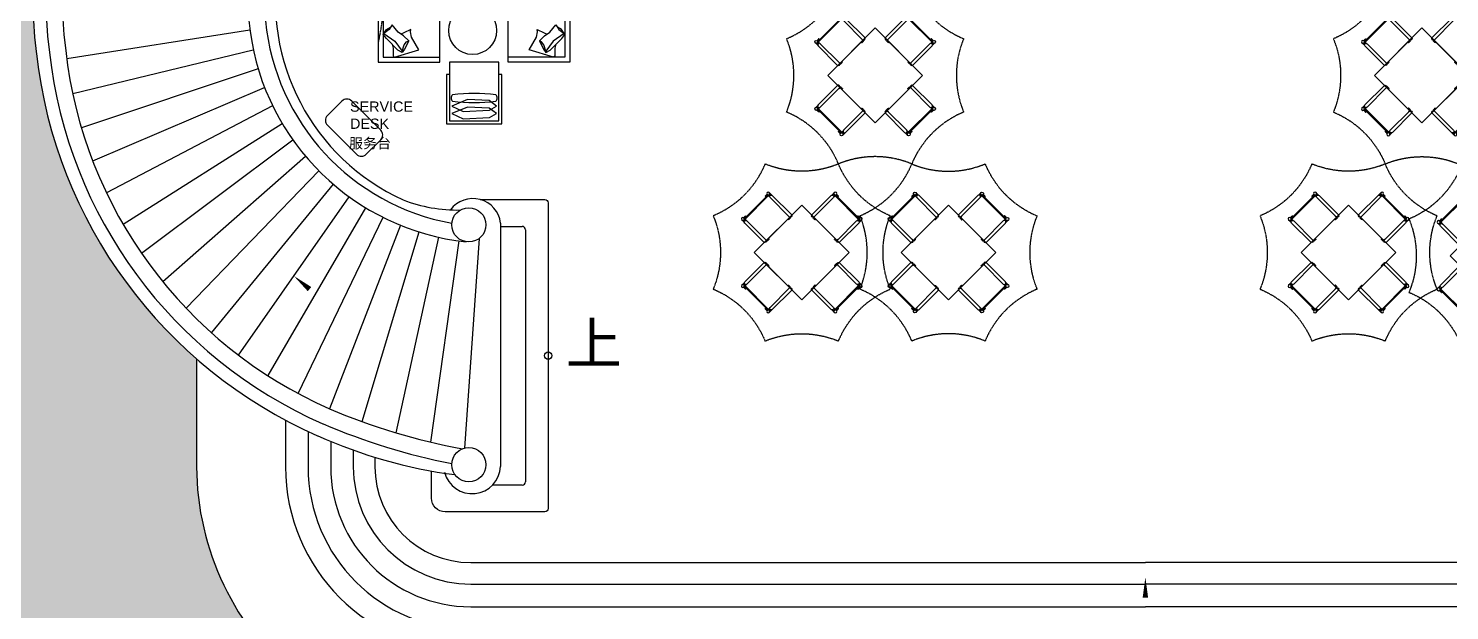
# Model space of a CAD drawing. Header units: millimetres. Extents: x -6033 to 120673, y -4970 to 90533.
# Drawn here: x 41054 to 61813, y 49717 to 58221 of the extents above; entities that cross this region are included whole.
import ezdxf

# ---------------------------------------------------------------- set-up
doc = ezdxf.new("R2010")
doc.units = ezdxf.units.MM
doc.linetypes.add('I-AR$0$ACAD_ISO02W100', pattern=[15, 12, -3])
for name, color, linetype in [('I-AR$0$3-地面', 8, 'Continuous'), ('I-AR$0$9-填充', 8, 'Continuous'), ('I-AR$0$A-stairs', 2, 'Continuous'), ('I-AR$0$D-FURN', 1, 'Continuous'), ('I-AR$0$FF-活动家具', 1, 'Continuous'), ('I-AR$0$ID-TEXT-HEADING-3', 3, 'Continuous'), ('I-AR$0$L-ELEV-MARK', 253, 'Continuous'), ('I-AR$0$P-平面活动家具', 1, 'Continuous')]:
    doc.layers.add(name, color=color, linetype=linetype)
doc.layers.add('I-AR$0$I-SCOPE', color=252, linetype='Continuous', lineweight=35)
doc.styles.add('I-AR$0$Arial', font='ARIALUNI.ttf')
doc.styles.add('I-AR$0$MtXpl_', font='SimSun.ttf')
pattern_1 = [(90, (-273251.6522538068, 190733.4542391462), (-359.2102448, 359.2102448), [95.25, -623.1704896]), (45, (-273251.6522538068, 190733.4542391462), (-359.2102448427661, 359.2102448427661), [95.25, -412.75]), (135, (-273251.6522538068, 190733.4542391462), (-359.2102448427661, -359.2102448427661), [95.25, -412.75])]

# ---------------------------------------------------------------- blocks, each defined once
blk = doc.blocks.new('I-AR$0$pool-sofa')
at = {"layer": 'I-AR$0$P-平面活动家具'}
for points in [[(7569.645446275491, 29240.81226587633), (9569.645446275492, 29240.81226587633), (9569.645446275492, 30140.81226587633), (7569.645446275491, 30140.81226587633)], [(7644.645446275491, 29315.81226587633), (9494.645446275492, 29315.81226587633), (9494.645446275492, 30140.81226587633), (7644.645446275491, 30140.81226587633)]]:
    blk.add_lwpolyline(points, close=True, dxfattribs=at)
at = {"layer": 'I-AR$0$P-平面活动家具', "ltscale": 0.05}
for points in [[(7832.800743481449, 29443.53543106959), (7777.769579566418, 29458.84280850624), (7712.50853556313, 29458.14327797413), (7657.906206452403, 29461.9600401651), (7644.645446275491, 29479.58301202728), (7749.224546663593, 29833.74812315072), (7934.261296441588, 29726.56131630413), (8013.597204655495, 29713.76549831953), (8050.530895682182, 29716.36299936542), (8001.427003691336, 29614.14862435039), (7981.890629327142, 29570.84494636593)], [(7884.084236087975, 29686.25673113834), (7759.934822180657, 29625.10607598008), (7714.057348157351, 29592.1354078051), (7747.477051456633, 29526.75511458905), (7918.124435506251, 29360.31574755012), (7975.053166820783, 29315.81226587633), (8047.833063458223, 29360.54513162712), (8080.14926131544, 29421.92777728642)], [(9255.206656463008, 29686.25673113834), (9379.356070370326, 29625.10607598008), (9425.233544393632, 29592.1354078051), (9391.81384109435, 29526.75511458905), (9221.166457044732, 29360.31574755012), (9164.2377257302, 29315.81226587633), (9091.45782909276, 29360.54513162712), (9059.141631235543, 29421.92777728642)], [(9306.490149069534, 29443.53543106959), (9361.521312984565, 29458.84280850624), (9426.782356987853, 29458.14327797413), (9481.38468609858, 29461.9600401651), (9494.645446275492, 29479.58301202728), (9390.06634588739, 29833.74812315072), (9205.029596109394, 29726.56131630413), (9125.693687895488, 29713.76549831953), (9088.759996868801, 29716.36299936542), (9137.863888859647, 29614.14862435039), (9157.40026322384, 29570.84494636593)]]:
    blk.add_lwpolyline(points, dxfattribs=at)
for points in [[(8019.864115362971, 29363.31837857309), (7989.035032039682, 29324.4059700265), (7879.297535216071, 29483.26210530161), (7734.220356549208, 29592.1354078051), (7826.088429307579, 29619.6608544982), (7867.219264737038, 29653.29588639975), (7884.084236087975, 29686.25673113834), (7953.487036977486, 29609.46646813974), (8010.294221676812, 29532.22342459212), (8116.617022943682, 29443.74565028765), (8087.46006959681, 29426.54421303807), (8048.110757637259, 29401.69695080085)], [(9119.426777188011, 29363.31837857309), (9150.2558605113, 29324.4059700265), (9259.993357334912, 29483.26210530161), (9405.070536001775, 29592.1354078051), (9313.202463243404, 29619.6608544982), (9272.071627813944, 29653.29588639975), (9255.206656463008, 29686.25673113834), (9185.803855573497, 29609.46646813974), (9128.99667087417, 29532.22342459212), (9022.6738696073, 29443.74565028765), (9051.830822954173, 29426.54421303807), (9091.180134913724, 29401.69695080085)]]:
    blk.add_lwpolyline(points, close=True, dxfattribs=at)
blk = doc.blocks.new('I-AR$0$pool-chair')
at = {"layer": 'I-AR$0$P-平面活动家具'}
blk.add_lwpolyline([(7583.431403038206, 27375.4592798413), (8383.431403038148, 27375.45927984094), (8383.431403038156, 28325.45927984115), (7583.431403038211, 28325.45927984151)], close=True, dxfattribs=at)
for points in [[(7583.43140303821, 28125.45927984133), (7533.43140303821, 28125.45927984133), (7533.431403038183, 27325.45927984133), (8433.431403038183, 27325.45927984133), (8433.431403038188, 28125.45927984133), (8383.431403038154, 28125.45927984133)], [(7621.04293952445, 27611.40440998139), (7802.902928042509, 27527.29669840267), (8233.14011066156, 27546.28981285827), (8345.666630010122, 27611.25702909514), (8224.993877631896, 27702.29258525936), (7874.840591478445, 27718.57611960085), (7621.04293952445, 27611.40440998139)], [(7621.04293952445, 27492.02656301955), (7802.902928042509, 27407.91885144083), (8233.14011066156, 27426.91196589643), (8345.666630010122, 27491.8791821333), (8224.993877631896, 27582.91473829752), (7874.840591478445, 27599.19827263901), (7621.04293952445, 27492.02656301955)]]:
    blk.add_lwpolyline(points, dxfattribs=at)
for centre, radius, start, end in [((7670.931403038167, 27745.98108734847), 62.49999999998617, 126.8698976458505, 233.1301023541421), ((7983.431403038182, 25358.48108734848), 2462.500000000003, 81.82876644005023, 98.17123355994975), ((7983.431403038182, 30133.48108734849), 2462.500000000003, 261.828766440026, 278.1712335599741), ((8295.9314030382, 27745.98108734847), 62.49999999998617, 306.8698976458361, 53.13010235418405)]:
    blk.add_arc(centre, radius, start, end, dxfattribs=at)
blk = doc.blocks.new('I-AR$0$A$C5e96f56e')
at = {"layer": 'I-AR$0$L-ELEV-MARK', "color": 252, "linetype": 'I-AR$0$ACAD_ISO02W100'}
for centre, start, end in [((-989.9494936630363, 2389.94949366356), 270, 314.9999999976418), ((989.9494936595438, 2389.949493663502), 225, 270), ((-2389.949493663036, 989.9494936636183), 314.9999999976418, 0), ((2389.949493667344, 989.9494936636765), 180, 225), ((-2389.94949366292, -989.9494936589617), 0, 45), ((2389.949493667344, -989.9494936589035), 134.9999999976418, 180), ((-989.9494936630363, -2389.949493658787), 45, 90), ((989.9494936595438, -2389.949493658787), 90, 134.9999999976418)]:
    blk.add_arc(centre, 1400, start, end, dxfattribs=at)
blk = doc.blocks.new('I-AR$0$SGDFHGDH')
at = {"layer": 'I-AR$0$FF-活动家具', "lineweight": -3}
for p, q in [((270444.0835179845, 259794.8172836787), (270444.0835540656, 260190.8173004687)), ((270446.5836270346, 260242.3952539102), (270446.5834610866, 260201.1250618267)), ((270451.5835303146, 260207.5876207647), (270451.5835707715, 260234.849452412)), ((270481.583551167, 260230.1896313143), (270481.5835513453, 260236.0794924278)), ((270481.5835504825, 260207.5878104137), (270481.5835510769, 260227.2154158549)), ((270487.8760224691, 260246.6296053597), (270487.8760644505, 260241.8708815997)), ((270487.8760499675, 260218.8712093037), (270487.8760660226, 260198.0891870657)), ((270969.8382987556, 260241.8711527787), (270487.8760644856, 260241.8669009166)), ((270487.8760644856, 260241.8669009166), (270487.8766553396, 260230.1899497455)), ((270487.8768058511, 260227.2154158549), (270487.8782799727, 260198.0825856603)), ((270489.0835587296, 260190.8171050747), (270489.0835821026, 259794.8170925187)), ((270527.8760404155, 260241.8712901867), (270527.8760346785, 260256.8708883247)), ((270929.8383087736, 260256.8712978297), (270929.8382889236, 260241.8712198247)), ((270968.6305482686, 259794.8174852967), (270968.6305248966, 260190.8174978527)), ((270969.8382987556, 260241.8711527787), (270969.8383026505, 260246.8763201343)), ((270969.8382987556, 260241.8711527787), (270969.8388885906, 260230.2143370425)), ((270969.8383259146, 260198.0899381107), (270969.8383181386, 260218.8710048497)), ((270969.8390403361, 260227.2154158549), (270969.8405137643, 260198.0962912443)), ((270976.1305743554, 260230.2146554019), (270976.1305623507, 260236.1585990833)), ((270976.1306200536, 260207.5878266157), (270976.1305804127, 260227.2154158549)), ((270991.1587194655, 260230.2154158263), (270991.1587194655, 260230.2153880392)), ((271006.1305213126, 260207.5880077977), (271006.1306501306, 260234.849304868)), ((271011.1307134326, 260201.1247334657), (271011.1306732011, 260242.3951061026)), ((271013.6305295606, 260190.8173024597), (271013.6305529326, 259794.8172899027)), ((271218.8571748522, 259787.3232442735), (270238.8571748522, 259787.3232442735)), ((270238.8571748522, 259787.3232442735), (270238.8571748522, 258807.3232442735)), ((270487.8760370694, 259787.3232709016), (270487.8760428065, 259772.3232597567)), ((270487.8760370694, 259787.3232709016), (270969.838312635, 259787.3232176454)), ((270527.8760526385, 259772.3231927107), (270527.8760130345, 259787.3232664817)), ((270929.8383699018, 259787.3232220653), (270929.8383011465, 259772.3231223487)), ((270967.8383596451, 259787.3232178664), (270967.8383400096, 259810.6230682887)), ((270969.8383109776, 259772.3230553027), (270969.8383126595, 259787.5449446057)), ((271218.8571748522, 258807.3232442735), (271218.8571748522, 259787.3232442735)), ((269784.309128939, 259498.3043787102), (269769.309530801, 259498.3043844472)), ((269779.550813766, 259538.3043966566), (269784.309537526, 259538.3043546752)), ((269783.7851652156, 259579.5967920911), (269825.055357299, 259579.5969580392)), ((269784.309266347, 259056.3421203702), (269784.3135182091, 259538.3043546401)), ((269784.3135182091, 259538.3043546401), (269795.9904693802, 259538.3037637861)), ((269795.9907878114, 259544.5968679588), (269790.1009266979, 259544.5968677804)), ((269818.592798361, 259574.5968888112), (269791.3309667137, 259574.5968483542)), ((269818.592608712, 259544.5968686432), (269798.9650032708, 259544.5968680488)), ((269798.9650032708, 259538.3036132747), (269828.0978334654, 259538.302139153)), ((269807.309209822, 259538.3043691582), (269828.09123206, 259538.3043531032)), ((270231.363135447, 259582.0969011412), (269835.363118657, 259582.0968650602)), ((269835.363314051, 259537.0968603962), (270231.363326607, 259537.0968370232)), ((270238.8571482241, 259538.3043820564), (270238.8572014803, 259056.3421064907)), ((270238.8571482241, 259538.3043820564), (270253.857159369, 259538.3043763192)), ((270253.857226415, 259498.3043664872), (270238.857152644, 259498.3044060912)), ((271203.8571232893, 259498.3043664872), (271218.8571970603, 259498.3044060912)), ((271218.8572014802, 259538.3043820564), (271203.8571903353, 259538.3043763192)), ((271218.8572014802, 259538.3043820564), (271218.857148224, 259056.3421064907)), ((271622.3510356533, 259537.0968603962), (271226.3510230973, 259537.0968370232)), ((271226.3512142573, 259582.0969011412), (271622.3512310473, 259582.0968650602)), ((271658.7493464335, 259538.3036132747), (271629.616516239, 259538.302139153)), ((271650.4051398823, 259538.3043691582), (271629.6231176443, 259538.3043531032)), ((271673.9291844888, 259579.5967920911), (271632.6589924053, 259579.5969580392)), ((271639.1215513433, 259574.5968888112), (271666.3833829907, 259574.5968483542)), ((271639.1217409923, 259544.5968686432), (271658.7493464335, 259544.5968680488)), ((271661.7235618929, 259544.5968679588), (271667.6134230064, 259544.5968677804)), ((271673.4008314952, 259538.3043546401), (271661.7238803241, 259538.3037637861)), ((271673.4050833573, 259056.3421203702), (271673.4008314952, 259538.3043546401)), ((271678.1635359383, 259538.3043966566), (271673.4048121783, 259538.3043546752)), ((271673.4052207653, 259498.3043787102), (271688.4048189033, 259498.3043844472)), ((269769.309121296, 259096.3421103522), (269784.309199301, 259096.3421302022)), ((270238.8571970604, 259096.342049224), (270253.857296777, 259096.3421179792)), ((271218.857152644, 259096.342049224), (271203.8570529273, 259096.3421179792)), ((271688.4052284083, 259096.3421103522), (271673.4051504033, 259096.3421302022)), ((269784.309266347, 259056.3421203702), (269779.3040989914, 259056.3421164752)), ((269825.05568566, 259015.0497056932), (269783.7853130231, 259015.0497459247)), ((269784.309266347, 259056.3421203702), (269795.9660820832, 259056.3415305351)), ((269795.9657637238, 259050.0498447704), (269790.0218200425, 259050.0498567751)), ((269818.592411328, 259020.0498978132), (269791.3311142577, 259020.0497689952)), ((269795.9650032994, 259035.0216996602), (269795.9650310865, 259035.0216996602)), ((269798.9650032708, 259056.3413787897), (269828.0841278814, 259056.3399053614)), ((269818.59259251, 259050.0497990722), (269798.9650032708, 259050.049838713)), ((269828.090481015, 259056.3420932112), (269807.309414276, 259056.3421009872)), ((270231.362933829, 259057.5498708572), (269835.362921273, 259057.5498942292)), ((269835.363116666, 259012.5498895652), (270231.363129223, 259012.5498661932)), ((270238.8572012593, 259058.3420594806), (270215.557350837, 259058.3420791162)), ((270253.857363823, 259056.3421081482), (270238.63547452, 259056.3421064662)), ((271203.8569858813, 259056.3421081482), (271219.0788751843, 259056.3421064662)), ((271218.857148445, 259058.3420594806), (271242.1569988673, 259058.3420791162)), ((271622.3512330383, 259012.5498895652), (271226.3512204813, 259012.5498661932)), ((271226.3514158753, 259057.5498708572), (271622.3514284313, 259057.5498942292)), ((271629.6238686893, 259056.3420932112), (271650.4049354283, 259056.3421009872)), ((271658.7493464335, 259056.3413787897), (271629.6302218229, 259056.3399053614)), ((271632.6586640443, 259015.0497056932), (271673.9290366812, 259015.0497459247)), ((271639.1217571943, 259050.0497990722), (271658.7493464335, 259050.049838713)), ((271639.1219383763, 259020.0498978132), (271666.3832354466, 259020.0497689952)), ((271673.4050833573, 259056.3421203702), (271661.7482676211, 259056.3415305351)), ((271661.7485859805, 259050.0498447704), (271667.6925296619, 259050.0498567751)), ((271661.7493464049, 259035.0216996602), (271661.7493186179, 259035.0216996602)), ((271673.4050833573, 259056.3421203702), (271678.4102507129, 259056.3421164752)), ((270238.8571748522, 258807.3232442735), (271218.8571748522, 258807.3232442735)), ((270444.0835179845, 258799.8292048684), (270444.0835540656, 258403.8291880784)), ((270487.8760370694, 258807.3232176455), (270487.8760428065, 258822.3232287904)), ((270487.8760370694, 258807.3232176455), (270969.838312635, 258807.3232709017)), ((270489.0835587296, 258403.8293834724), (270489.0835821026, 258799.8293960284)), ((270527.8760526385, 258822.3232958364), (270527.8760130345, 258807.3232220654)), ((270929.8383699018, 258807.3232664817), (270929.8383011465, 258822.3233661984)), ((270967.8383596451, 258807.3232706807), (270967.8383400096, 258784.0234202584)), ((270968.6305482686, 258799.8290032504), (270968.6305248966, 258403.8289906944)), ((270969.8383109776, 258822.3234332444), (270969.8383126595, 258807.1015439414)), ((271013.6305295606, 258403.8291860874), (271013.6305529326, 258799.8291986444)), ((270446.5836270346, 258352.2512346369), (270446.5834610866, 258393.5214267204)), ((270451.5835303146, 258387.0588677824), (270451.5835707715, 258359.797036135)), ((270481.5835504825, 258387.0586781334), (270481.5835510769, 258367.4310726922)), ((270481.583551167, 258364.4568572328), (270481.5835513453, 258358.5669961193)), ((270487.8760499675, 258375.7752792434), (270487.8760660226, 258396.5573014814)), ((270487.8760224691, 258348.0168831874), (270487.8760644505, 258352.7756069474)), ((270487.8760644856, 258352.7795876305), (270487.8766553396, 258364.4565388016)), ((270969.8382987556, 258352.7753357684), (270487.8760644856, 258352.7795876305)), ((270487.8768058511, 258367.4310726922), (270487.8782799727, 258396.5639028868)), ((270527.8760404155, 258352.7751983604), (270527.8760346785, 258337.7756002224)), ((270929.8383087736, 258337.7751907174), (270929.8382889236, 258352.7752687224)), ((270969.8383259146, 258396.5565504364), (270969.8383181386, 258375.7754836974)), ((270969.8382987556, 258352.7753357684), (270969.8388885906, 258364.4321515046)), ((270969.8382987556, 258352.7753357684), (270969.8383026505, 258347.7701684128)), ((270969.8390403361, 258367.4310726922), (270969.8405137643, 258396.5501973028)), ((270976.1306200536, 258387.0586619314), (270976.1305804127, 258367.4310726922)), ((270976.1305743554, 258364.4318331452), (270976.1305623507, 258358.4878894638)), ((270991.1587194655, 258364.4310727208), (270991.1587194655, 258364.4311005078)), ((271006.1305213126, 258387.0584807494), (271006.1306501306, 258359.7971836791)), ((271011.1307134326, 258393.5217550814), (271011.1306732011, 258352.2513824445))]:
    blk.add_line(p, q, dxfattribs=at)
at = {"layer": 'I-AR$0$FF-活动家具', "color": 8, "lineweight": -3}
for p, q in [((270466.6116489446, 260230.1888737358), (270991.1587194655, 260230.2154158263)), ((270469.5554919475, 260227.2154158549), (270988.1588712938, 260227.2154158549)), ((269795.9915453899, 259559.5687701812), (269795.9650032994, 259035.0216996602)), ((269798.9650032708, 259556.6249271783), (269798.9650032708, 259038.021547832)), ((271658.7493464335, 259556.6249271783), (271658.7493464335, 259038.021547832)), ((271661.7228043145, 259559.5687701812), (271661.7493464049, 259035.0216996602)), ((270466.6116489446, 258364.4576148113), (270991.1587194655, 258364.4310727208)), ((270469.5554919475, 258367.4310726922), (270988.1588712938, 258367.4310726922))]:
    blk.add_line(p, q, dxfattribs=at)
at = {"layer": 'I-AR$0$FF-活动家具', "lineweight": -3, "flags": 128}
for points in [[(270488.0707085085, 260256.8709541477), (270488.1044694206, 260256.8709678047), (270488.6826600336, 260256.8710249037), (270489.6033094176, 260256.8710858377), (270490.8500594095, 260256.8709419437), (270492.4005981545, 260256.8709167277), (270494.2273223836, 260256.8709569327), (270496.2976008116, 260256.8711293327), (270498.5745214586, 260256.8711959067), (270501.0174523215, 260256.8711317997), (270503.5826953725, 260256.8711718907), (270506.2246244595, 260256.8709357257), (270508.8959998966, 260256.8708840527), (270511.5491996806, 260256.8709723517), (270514.1367801715, 260256.8711688017), (270516.6126990436, 260256.8710633187), (270518.9327231785, 260256.8708526807), (270521.0553543505, 260256.8709283997), (270522.9429076755, 260256.8709974197), (270524.5615033326, 260256.8710376177), (270525.8824084215, 260256.8709153017), (270526.8819436466, 260256.8708566127), (270527.5423495306, 260256.8710311547), (270527.8518202925, 260256.8710763647), (270527.8760346785, 260256.8708883247)], [(270929.8383087736, 260256.8712978297), (270929.9728767895, 260256.8713185907), (270930.4589488806, 260256.8710311497), (270931.2907497186, 260256.8709803757), (270932.4535858575, 260256.8710761387), (270933.9266656615, 260256.8712721457), (270935.6836088095, 260256.8711241707), (270937.6931770495, 260256.8712762217), (270939.9195624435, 260256.8710908447), (270942.3229314786, 260256.8710780817), (270944.8602739866, 260256.8710437477), (270947.4865244955, 260256.8711253537), (270950.1547488635, 260256.8708493147), (270952.8173168105, 260256.8711266107), (270955.4268524316, 260256.8709741557), (270957.9364727616, 260256.8708780957), (270960.3017068666, 260256.8710182777), (270962.4801391215, 260256.8712428467), (270964.4329550136, 260256.8711783147), (270966.1254679515, 260256.8712231577), (270967.5272208676, 260256.8711209187), (270968.6133453805, 260256.8710130717), (270969.3644767556, 260256.8709549207), (270969.6376556655, 260256.8712843077)], [(270527.8760526385, 259772.3231927107), (270527.7414251695, 259772.3231677157), (270527.2554463985, 259772.3229837567), (270526.4235861065, 259772.3230302977), (270525.2608094215, 259772.3229387677), (270523.7876957515, 259772.3232183937), (270522.0307270155, 259772.3228865027), (270520.0211249085, 259772.3232100847), (270517.7948328356, 259772.3229240627), (270515.3915232545, 259772.3229410577), (270512.8541212925, 259772.3229711587), (270510.2278707835, 259772.3228895527), (270507.5595869615, 259772.3231613587), (270504.8970190145, 259772.3228840627), (270502.2876023015, 259772.3230449847), (270499.7779225176, 259772.3231368107), (270497.4127478665, 259772.3230008627), (270495.2342222916, 259772.3232476927), (270493.2813469456, 259772.3233079917), (270491.5889529145, 259772.3232716147), (270490.1871744115, 259772.3228939877), (270489.1010498985, 259772.3230018357), (270488.3499779775, 259772.3230642197), (270487.9472846526, 259772.3230739027), (270487.8760428065, 259772.3232597567)], [(270969.8383109776, 259772.3230553027), (270969.8351854975, 259772.3233108027), (270969.6099258586, 259772.3230471017), (270969.0317352455, 259772.3229900027), (270968.1111453155, 259772.3229333027), (270966.8643953245, 259772.3230771967), (270965.3137376705, 259772.3230939457), (270963.4870134415, 259772.3230537407), (270961.4167350135, 259772.3228813407), (270959.1397804996, 259772.3232903987), (270956.6970024115, 259772.3228873397), (270954.1316660405, 259772.3233186487), (270951.4897708186, 259772.3230791807), (270948.8183359285, 259772.3231266207), (270946.1651955986, 259772.3230425557), (270943.5776406945, 259772.3233259707), (270941.1017556895, 259772.3229558207), (270938.7816721005, 259772.3231622257), (270936.6590409285, 259772.3230865067), (270934.7714876035, 259772.3230174867), (270933.1528324925, 259772.3229730557), (270931.8319868575, 259772.3230996047), (270930.8323921785, 259772.3231540607), (270930.1719862946, 259772.3229795187), (270929.8625749865, 259772.3229385417), (270929.8383011465, 259772.3231223487)], [(271203.8571232893, 259498.3043664872), (271203.8570982943, 259498.4389939562), (271203.8569143353, 259498.9249727272), (271203.8569608763, 259499.7568330192), (271203.8568693463, 259500.9196097042), (271203.8571489723, 259502.3927233742), (271203.8568170813, 259504.1496921102), (271203.8571406633, 259506.1592942172), (271203.8568546413, 259508.3855862902), (271203.8568716363, 259510.7888958712), (271203.8569017373, 259513.3262978332), (271203.8568201313, 259515.9525483422), (271203.8570919373, 259518.6208321642), (271203.8568146413, 259521.2834001112), (271203.8569755633, 259523.8928168242), (271203.8570673893, 259526.4024966082), (271203.8569314413, 259528.7676712592), (271203.8571782713, 259530.9461968342), (271203.8572385703, 259532.8990721802), (271203.8572021933, 259534.5914662112), (271203.8568245663, 259535.9932447142), (271203.8569324143, 259537.0793692272), (271203.8569947983, 259537.8304411482), (271203.8570044813, 259538.2331344732), (271203.8571903353, 259538.3043763192)], [(271688.4048847263, 259538.1097106172), (271688.4048983833, 259538.0759497052), (271688.4049554823, 259537.4977590922), (271688.4050164163, 259536.5771097082), (271688.4048725223, 259535.3303597162), (271688.4048473063, 259533.7798209712), (271688.4048875113, 259531.9530967422), (271688.4050599113, 259529.8828183142), (271688.4051264853, 259527.6058976671), (271688.4050623783, 259525.1629668042), (271688.4051024693, 259522.5977237532), (271688.4048663043, 259519.9557946662), (271688.4048146313, 259517.2844192292), (271688.4049029303, 259514.6312194452), (271688.4050993803, 259512.0436389542), (271688.4049938973, 259509.5677200822), (271688.4047832593, 259507.2476959472), (271688.4048589783, 259505.1250647752), (271688.4049279983, 259503.2375114502), (271688.4049681963, 259501.6189157932), (271688.4048458803, 259500.2980107042), (271688.4047871913, 259499.2984754792), (271688.4049617333, 259498.6380695952), (271688.4050069433, 259498.3285988332), (271688.4048189033, 259498.3043844472)], [(271203.8569858813, 259056.3421081482), (271203.8572413813, 259056.3452336282), (271203.8569776803, 259056.5704932672), (271203.8569205813, 259057.1486838802), (271203.8568638813, 259058.0692738102), (271203.8570077753, 259059.3160238012), (271203.8570245243, 259060.8666814552), (271203.8569843193, 259062.6934056842), (271203.8568119193, 259064.7636841122), (271203.8572209773, 259067.0406386262), (271203.8568179183, 259069.4834167142), (271203.8572492273, 259072.0487530852), (271203.8570097593, 259074.6906483072), (271203.8570571993, 259077.3620831972), (271203.8569731343, 259080.0152235272), (271203.8572565493, 259082.6027784312), (271203.8568863993, 259085.0786634362), (271203.8570928043, 259087.3987470252), (271203.8570170853, 259089.5213781972), (271203.8569480653, 259091.4089315222), (271203.8569036343, 259093.0275866332), (271203.8570301833, 259094.3484322682), (271203.8570846393, 259095.3480269472), (271203.8569100973, 259096.0084328312), (271203.8568691203, 259096.3178441392), (271203.8570529273, 259096.3421179792)], [(271688.4052284083, 259096.3421103522), (271688.4052491693, 259096.2075423362), (271688.4049617283, 259095.7214702452), (271688.4049109543, 259094.8896694072), (271688.4050067173, 259093.7268332682), (271688.4052027243, 259092.2537534642), (271688.4050547493, 259090.4968103162), (271688.4052068003, 259088.4872420762), (271688.4050214233, 259086.2608566822), (271688.4050086603, 259083.8574876472), (271688.4049743263, 259081.3201451392), (271688.4050559323, 259078.6938946302), (271688.4047798933, 259076.0256702622), (271688.4050571893, 259073.3631023152), (271688.4049047343, 259070.7535666942), (271688.4048086743, 259068.2439463642), (271688.4049488563, 259065.8787122591), (271688.4051734253, 259063.7002800042), (271688.4051088933, 259061.7474641122), (271688.4051537363, 259060.0549511742), (271688.4050514973, 259058.6531982582), (271688.4049436503, 259057.5670737452), (271688.4048854993, 259056.8159423702), (271688.4052148863, 259056.5427634602)]]:
    blk.add_lwpolyline(points, dxfattribs=at)
at = {"layer": 'I-AR$0$FF-活动家具', "lineweight": -3}
for points in [[(269769.309464978, 259538.1097106172), (269769.309451321, 259538.0759497052), (269769.309394222, 259537.4977590922), (269769.309333288, 259536.5771097082), (269769.309477182, 259535.3303597162), (269769.309502398, 259533.7798209712), (269769.309462193, 259531.9530967422), (269769.309289793, 259529.8828183142), (269769.309223219, 259527.6058976671), (269769.309287326, 259525.1629668042), (269769.309247235, 259522.5977237532), (269769.3094834, 259519.9557946662), (269769.309535073, 259517.2844192292), (269769.309446774, 259514.6312194452), (269769.309250324, 259512.0436389542), (269769.309355807, 259509.5677200822), (269769.309566445, 259507.2476959472), (269769.309490726, 259505.1250647752), (269769.309421706, 259503.2375114502), (269769.309381508, 259501.6189157932), (269769.309503824, 259500.2980107042), (269769.309562513, 259499.2984754792), (269769.309387971, 259498.6380695952), (269769.309342761, 259498.3285988332), (269769.309530801, 259498.3043844472)], [(270253.857226415, 259498.3043664872), (270253.85725141, 259498.4389939562), (270253.857435369, 259498.9249727272), (270253.857388828, 259499.7568330192), (270253.857480358, 259500.9196097042), (270253.857200732, 259502.3927233742), (270253.857532623, 259504.1496921102), (270253.857209041, 259506.1592942172), (270253.857495063, 259508.3855862902), (270253.857478068, 259510.7888958712), (270253.857447967, 259513.3262978332), (270253.857529573, 259515.9525483422), (270253.857257767, 259518.6208321642), (270253.857535063, 259521.2834001112), (270253.857374141, 259523.8928168242), (270253.857282315, 259526.4024966082), (270253.857418263, 259528.7676712592), (270253.857171433, 259530.9461968342), (270253.857111134, 259532.8990721802), (270253.857147511, 259534.5914662112), (270253.857525138, 259535.9932447142), (270253.85741729, 259537.0793692272), (270253.857354906, 259537.8304411482), (270253.857345223, 259538.2331344732), (270253.857159369, 259538.3043763192)], [(269769.309121296, 259096.3421103522), (269769.309100535, 259096.2075423362), (269769.309387976, 259095.7214702452), (269769.30943875, 259094.8896694072), (269769.309342987, 259093.7268332682), (269769.30914698, 259092.2537534642), (269769.309294955, 259090.4968103162), (269769.309142904, 259088.4872420762), (269769.309328281, 259086.2608566822), (269769.309341044, 259083.8574876472), (269769.309375378, 259081.3201451392), (269769.309293772, 259078.6938946302), (269769.309569811, 259076.0256702622), (269769.309292515, 259073.3631023152), (269769.30944497, 259070.7535666942), (269769.30954103, 259068.2439463642), (269769.309400848, 259065.8787122591), (269769.309176279, 259063.7002800042), (269769.309240811, 259061.7474641122), (269769.309195968, 259060.0549511742), (269769.309298207, 259058.6531982582), (269769.309406054, 259057.5670737452), (269769.309464205, 259056.8159423702), (269769.309134818, 259056.5427634602)], [(270253.857363823, 259056.3421081482), (270253.857108323, 259056.3452336282), (270253.857372024, 259056.5704932672), (270253.857429123, 259057.1486838802), (270253.857485823, 259058.0692738102), (270253.857341929, 259059.3160238012), (270253.85732518, 259060.8666814552), (270253.857365385, 259062.6934056842), (270253.857537785, 259064.7636841122), (270253.857128727, 259067.0406386262), (270253.857531786, 259069.4834167142), (270253.857100477, 259072.0487530852), (270253.857339945, 259074.6906483072), (270253.857292505, 259077.3620831972), (270253.85737657, 259080.0152235272), (270253.857093155, 259082.6027784312), (270253.857463305, 259085.0786634362), (270253.8572569, 259087.3987470252), (270253.857332619, 259089.5213781972), (270253.857401639, 259091.4089315222), (270253.85744607, 259093.0275866332), (270253.857319521, 259094.3484322682), (270253.857265065, 259095.3480269472), (270253.857439607, 259096.0084328312), (270253.857480584, 259096.3178441392), (270253.857296777, 259096.3421179792)], [(270527.8760526385, 258822.3232958364), (270527.7414251695, 258822.3233208314), (270527.2554463985, 258822.3235047904), (270526.4235861065, 258822.3234582494), (270525.2608094215, 258822.3235497794), (270523.7876957515, 258822.3232701534), (270522.0307270155, 258822.3236020444), (270520.0211249085, 258822.3232784624), (270517.7948328356, 258822.3235644844), (270515.3915232545, 258822.3235474894), (270512.8541212925, 258822.3235173884), (270510.2278707835, 258822.3235989944), (270507.5595869615, 258822.3233271884), (270504.8970190145, 258822.3236044844), (270502.2876023015, 258822.3234435624), (270499.7779225176, 258822.3233517364), (270497.4127478665, 258822.3234876844), (270495.2342222916, 258822.3232408544), (270493.2813469456, 258822.3231805554), (270491.5889529145, 258822.3232169324), (270490.1871744115, 258822.3235945594), (270489.1010498985, 258822.3234867114), (270488.3499779775, 258822.3234243274), (270487.9472846526, 258822.3234146444), (270487.8760428065, 258822.3232287904)], [(270969.8383109776, 258822.3234332444), (270969.8351854975, 258822.3231777444), (270969.6099258586, 258822.3234414454), (270969.0317352455, 258822.3234985444), (270968.1111453155, 258822.3235552444), (270966.8643953245, 258822.3234113504), (270965.3137376705, 258822.3233946014), (270963.4870134415, 258822.3234348064), (270961.4167350135, 258822.3236072064), (270959.1397804996, 258822.3231981484), (270956.6970024115, 258822.3236012074), (270954.1316660405, 258822.3231698984), (270951.4897708186, 258822.3234093664), (270948.8183359285, 258822.3233619264), (270946.1651955986, 258822.3234459914), (270943.5776406945, 258822.3231625764), (270941.1017556895, 258822.3235327264), (270938.7816721005, 258822.3233263214), (270936.6590409285, 258822.3234020404), (270934.7714876035, 258822.3234710604), (270933.1528324925, 258822.3235154914), (270931.8319868575, 258822.3233889424), (270930.8323921785, 258822.3233344864), (270930.1719862946, 258822.3235090284), (270929.8625749865, 258822.3235500054), (270929.8383011465, 258822.3233661984)], [(270488.0707085085, 258337.7755343994), (270488.1044694206, 258337.7755207424), (270488.6826600336, 258337.7754636434), (270489.6033094176, 258337.7754027094), (270490.8500594095, 258337.7755466034), (270492.4005981545, 258337.7755718194), (270494.2273223836, 258337.7755316144), (270496.2976008116, 258337.7753592144), (270498.5745214586, 258337.7752926404), (270501.0174523215, 258337.7753567474), (270503.5826953725, 258337.7753166564), (270506.2246244595, 258337.7755528214), (270508.8959998966, 258337.7756044944), (270511.5491996806, 258337.7755161954), (270514.1367801715, 258337.7753197454), (270516.6126990436, 258337.7754252284), (270518.9327231785, 258337.7756358664), (270521.0553543505, 258337.7755601474), (270522.9429076755, 258337.7754911274), (270524.5615033326, 258337.7754509294), (270525.8824084215, 258337.7755732454), (270526.8819436466, 258337.7756319344), (270527.5423495306, 258337.7754573924), (270527.8518202925, 258337.7754121824), (270527.8760346785, 258337.7756002224)], [(270929.8383087736, 258337.7751907174), (270929.9728767895, 258337.7751699564), (270930.4589488806, 258337.7754573974), (270931.2907497186, 258337.7755081714), (270932.4535858575, 258337.7754124084), (270933.9266656615, 258337.7752164014), (270935.6836088095, 258337.7753643764), (270937.6931770495, 258337.7752123254), (270939.9195624435, 258337.7753977024), (270942.3229314786, 258337.7754104654), (270944.8602739866, 258337.7754447994), (270947.4865244955, 258337.7753631934), (270950.1547488635, 258337.7756392324), (270952.8173168105, 258337.7753619364), (270955.4268524316, 258337.7755143914), (270957.9364727616, 258337.7756104514), (270960.3017068666, 258337.7754702694), (270962.4801391215, 258337.7752457004), (270964.4329550136, 258337.7753102324), (270966.1254679515, 258337.7752653894), (270967.5272208676, 258337.7753676284), (270968.6133453805, 258337.7754754754), (270969.3644767556, 258337.7755336264), (270969.6376556655, 258337.7752042394)]]:
    blk.add_lwpolyline(points, dxfattribs=at)
for centre, radius in [((270466.6116489446, 260252.1608654407), 21.9719917048623), ((270991.1587194655, 260252.1873896157), 21.97197378941146), ((269774.019553685, 259559.5687701812), 21.9719917048623), ((271683.6947960193, 259559.5687701812), 21.9719917048623), ((269773.99302951, 259035.0216996602), 21.97197378941146), ((271683.7213201943, 259035.0216996602), 21.97197378941146), ((270466.6116489446, 258342.4856231064), 21.9719917048623), ((270991.1587194655, 258342.4590989314), 21.97197378941146)]:
    blk.add_circle(centre, radius, dxfattribs=at)
for centre, radius, start, end in [((270466.5835379965, 260190.8173283237), 22.50000000000043, 0, 180), ((270469.5556437476, 260252.1873896157), 24.97197376128328, 180, 269.9996517070431), ((270991.1305747975, 260190.8173283237), 22.50000000000057, 0, 180), ((270988.1587194937, 260252.1873896157), 24.97197376128328, 270.0003482896219, 0), ((270466.5835379965, 259794.8173283237), 22.50000000000043, 180, 0), ((270991.1305747975, 259794.8173283237), 22.50000000000043, 180, 0), ((269773.99302951, 259556.6247753782), 24.97197376128328, 0.0003482929569251492, 90), ((269835.363090802, 259559.5968811292), 22.50000000000043, 90, 270), ((270231.363090802, 259559.5968811292), 22.50000000000043, 270, 90), ((271226.3512589023, 259559.5968811292), 22.50000000000043, 90, 270), ((271622.3512589023, 259559.5968811292), 22.50000000000043, 270, 90), ((271683.7213201943, 259556.6247753782), 24.97197376128328, 90, 179.9996517070431), ((269773.99302951, 259038.0216996321), 24.97197376128328, 270, 359.9996517103781), ((269835.363090802, 259035.0498443282), 22.50000000000057, 90, 270), ((270231.363090802, 259035.0498443282), 22.50000000000043, 270, 90), ((271226.3512589023, 259035.0498443282), 22.50000000000043, 90, 270), ((271622.3512589023, 259035.0498443282), 22.50000000000057, 270, 90), ((271683.7213201943, 259038.0216996321), 24.97197376128328, 180.0003482896219, 270), ((270466.5835379965, 258799.8291602234), 22.50000000000043, 0, 180), ((270991.1305747975, 258799.8291602234), 22.50000000000043, 0, 180), ((270466.5835379965, 258403.8291602234), 22.50000000000043, 180, 0), ((270469.5556437476, 258342.4590989314), 24.97197376128328, 90.00034829295691, 180), ((270991.1305747975, 258403.8291602234), 22.50000000000057, 180, 0), ((270988.1587194937, 258342.4590989314), 24.97197376128328, 0, 89.99965171037813)]:
    blk.add_arc(centre, radius, start, end, dxfattribs=at)
blk = doc.blocks.new('I-AR')
at = {"layer": 'I-AR$0$9-填充'}
h = blk.add_hatch(dxfattribs=at)
h.set_pattern_fill('GRASS', color=256, scale=20)
h.set_pattern_definition(pattern_1)
edge = h.paths.add_edge_path()
edge.add_arc((48075.09980175877, 57885.86272021267), 7531.13782698584, 93.31201896010458, 119.5511255798346, ccw=False)
edge.add_line((47640.00000002049, 65404.42143392797), (47640, 65940.00000000224))
edge.add_line((47640, 65940.00000000224), (18790, 65940.00000000226))
edge.add_line((18790, 65940.00000000226), (18790, 24876.39849369839))
edge.add_line((18790, 24876.39849369839), (26544.29322616477, 24876.39849369839))
edge.add_arc((32983.89004870411, 26170.13277620514), 6568.268845791113, 129.3415702300816, 191.3596716620677, ccw=False)
edge.add_arc((31476.03155863704, 28326.8062859796), 3949.565505750753, 104.59304370652359, 132.2595503306912, ccw=False)
edge.add_arc((30055.31018395955, 34280.10520697586), 2173.233099425972, 281.2942015813497, 313.0472720493361)
edge.add_arc((30426.6854120018, 33687.43448024165), 1492.565372304255, 318.1657641846177, 361.2613393646765)
edge.add_arc((32239.8381275516, 38300.38710596826), 4591.3285963544, 217.9676909432882, 265.99156706073484, ccw=False)
edge.add_arc((31872.41921090567, 37779.21967953868), 3985.327974789199, 125.18359558450021, 215.3095817904113, ccw=False)
edge.add_arc((29025.52329528192, 42303.87885726741), 1381.826173200816, 293.4798665672245, 340.2300881751192)
edge.add_arc((26868.27960269107, 41845.80067141893), 3457.635540556193, 359.8456275124313, 389.7659058237879)
edge.add_arc((24754.87081508432, 40495.08083228706), 5964.052808016896, 30.9504152630125, 59.69113305852917)
edge.add_arc((32772.04415484378, 54545.90765867644), 10213.63518444022, 222.3578845069345, 240.6422616467577, ccw=False)
edge.add_arc((30296.39652642189, 51889.92360785799), 6601.338333766303, 133.757229973819, 219.7996382101145, ccw=False)
edge.add_arc((30090.66382907331, 52466.32591896318), 6047.901985583007, 83.98209590828901, 136.1267597694406, ccw=False)
edge.add_arc((30375.31522357883, 52142.85514023763), 6347.667668990776, 36.73167792727202, 86.84457130365149, ccw=False)
edge.add_arc((30068.09959344426, 51782.82073227296), 6810.015933267933, 6.557601087147987, 37.61354295952498, ccw=False)
edge.add_arc((41498.84925946081, 52752.03841550907), 4669.216621075783, 182.3505496015985, 202.5852956703295)
edge.add_arc((42128.71283438383, 53741.83595042868), 5670.87026365447, 209.3906972536992, 246.7482145344888)
edge.add_arc((42155.24974690983, 52652.27799340902), 4702.300663284869, 241.2015315274473, 275.2103590187771)
edge.add_arc((41515.36539457133, 55945.38266907222), 8047.017238033709, 277.6189871787022, 295.6926092267267)
edge.add_arc((47570.22558053257, 51841.11267866677), 4060.74771081201, 180.3254316103383, 230.8068843918955, ccw=False)
edge.add_line((43509.5433708895, 51818.04835224437), (43509.5433708895, 53394.33280677747))
edge.add_arc((48076.45331479656, 58632.79464086366), 6949.686958628743, 186.4907584204857, 228.9179643644189, ccw=False)
edge.add_arc((47832.07409407338, 58690.435928249), 6713.926906089835, 121.1335366071462, 187.2152790693291, ccw=False)
h = blk.add_hatch(dxfattribs=at)
h.set_pattern_fill('GRASS', color=256, scale=20)
h.set_pattern_definition(pattern_1)
h.paths.add_polyline_path([(42698.67779429955, 43323.37970135696), (48002.16136123566, 43323.37970135696), (48002.16136123566, 47540.84223780019), (47602.77396320039, 47540.84223780019, -0.05308976896595777), (46712.02299960563, 47627.04305255288, -0.04941643247635087), (45818.66504472913, 47023.18059761255, -0.08380965647664035), (42792.02811155794, 46110.89822130199, -0.1474850686662842), (39069.82737841504, 46849.23527285215, -0.1651522259988702), (35505.26257778378, 50137.02929380894, -0.08978096657328384), (34968.89822141966, 52404.05356219455, 0.1340931946128999), (33972.84974569175, 54808.82199953339, 0.2199925599541282), (30577.8240428837, 56638.10320494944, 0.2310382246045116), (27051.99673230294, 55333.67627093985, 0.3940001540958336), (26635.64536429243, 48892.5141667682, 0.07905053784504817), (28693.06606578501, 47267.29612624753, -0.1308033536829855), (31475.29277100461, 44495.49076381759, -0.06253693498884307), (32388.37821009429, 41902.81886222624, -0.186529228159533), (35394.18055301486, 39992.32384655465), (42698.67779429955, 39992.32384655465)])
at = {"layer": 'I-AR$0$I-SCOPE'}
h = blk.add_hatch(dxfattribs=at)
h.set_pattern_fill('ANSI31', color=256, scale=200)
h.set_pattern_definition([(45, (0, 0), (-449.0128060534577, 449.0128060534577), [])])
h.paths.add_polyline_path([(63300.00000000001, 72640), (66630, 72640), (66630, 70889.38256153524), (90600, 70889.99999999999), (90600, 66390.00000000001), (96650.00000000001, 66390.00000000001), (96650, 24876.39849369839), (18340, 24876.39849369839), (18340, 66390), (48090, 66390), (48090, 72640), (51400, 72640), (51400, 72649.88673694879), (52869.5, 72649.88673694879), (52869.5, 72640), (55240.00000000001, 72640), (55240.00000000001, 72790.00000000013), (59460, 72790.00000000013), (59460, 72640), (61830.5, 72640), (61830.5, 72649.88673694879), (63300, 72649.88673694879)], flags=16)
h.paths.add_polyline_path([(7330, 0), (7330, -1770), (11180, -1770), (11180, 0), (18450, 0), (18449.99999999991, 2899.999999999971), (27550, 2899.999999999971), (27550, 18090), (37037.33127936907, 18090), (37037.33127936907, 17350), (96200, 17350), (96200, 18120), (114640, 18120), (114640, 84500), (0, 84500), (0, 0)])
at = {"layer": 'I-AR$0$3-地面', "color": 3}
blk.add_line((43509.54337088997, 53394.33280677747), (43509.5433708895, 51818.04835224975), dxfattribs=at)
blk.add_arc((47570.22558053257, 51841.11267866677), 4060.747710812017, 180.3254316106745, 230.8068843800443, dxfattribs=at)
at = {"layer": 'I-AR$0$A-stairs'}
for p, q in [((44289.74813802866, 58196.32375473159), (41613.43501290539, 57775.05781180164)), ((41700.67649899842, 57270.52152814131), (44338.75311369495, 57910.46549082705)), ((44410.34884721832, 57630.95583140489), (41828.35936666979, 56770.63459030481)), ((41993.7679115911, 56286.04021737978), (44504.21586159384, 57358.25083149504)), ((44621.68056185683, 57090.0787841953), (42195.93826880911, 55817.50409947537)), ((42437.36744465027, 55360.63501950796), (44759.77008702792, 56833.99629354876)), ((44917.71158191701, 56590.73390913344), (42707.42428085534, 54934.16715607818)), ((43016.26079437835, 54521.74006875957), (45098.88325937232, 56356.29185304258)), ((43358.4937393521, 54133.10848703154), (45295.80738630472, 56140.73358713611)), ((45505.85417662421, 55945.24343025254), (43726.19874281995, 53776.70535034288)), ((44121.3525622054, 53449.79395830873), (45738.60716588376, 55761.65049744613)), ((45978.92941634962, 55602.12817896769), (44548.76553882798, 53149.9361716164)), ((44995.39640015597, 52887.06524180059), (46233.4514933168, 55461.44794757565)), ((46489.17266278761, 55345.72978849904), (45451.45277712028, 52664.90638657197)), ((45926.90895893658, 52477.65708687334), (46762.25354682514, 55247.57762743541)), ((47950.32529998524, 55377.0873746498), (47950.32529998524, 51821.64812204221)), ((47950.32529998524, 55329.41661995029), (48265.47968026344, 55329.41661995029)), ((48315.47968026344, 55279.41661995029), (48315.47968026344, 51599.62817562159)), ((47042.64085866837, 55171.85158525754), (46421.72905605426, 52314.11319343475)), ((47340.34145495715, 55117.44028981242), (46927.94239594927, 52178.07901023375)), ((47639.58525859239, 55153.20257985633), (47424.85833963333, 52089.741288183)), ((44809.5433708895, 52498.83602987387), (44809.5433708895, 51818.04835224972)), ((45139.5433708895, 52334.16710747874), (45139.5433708895, 51818.04835224972)), ((45469.5433708895, 52190.57690414495), (45469.5433708895, 51818.04835224972)), ((45799.5433708895, 52061.01297454681), (45799.5433708895, 51818.04835224972)), ((46114.5433708895, 51956.26404613125), (46114.5433708895, 51818.04835224972)), ((48265.47968026344, 51549.62817562159), (47832.67970518861, 51549.62817562159)), ((47514.5433708895, 50418.04835224972), (57369.28386240778, 50418.04835224972)), ((67224.0243539256, 50418.04835224972), (57369.28386240778, 50418.04835224972)), ((47514.5433708895, 50103.04835224972), (57369.28386240778, 50103.04835224972)), ((67224.0243539256, 50103.04835224972), (57369.28386240778, 50103.04835224972)), ((47514.5433708895, 49773.04835224972), (57369.28386240778, 49773.04835224972)), ((67224.0243539256, 49773.04835224972), (57369.28386240778, 49773.04835224972))]:
    blk.add_line(p, q, dxfattribs=at)
blk.add_lwpolyline([(47650.96543602226, 55722.48740403235), (48595.4992687027, 55722.48740403235, -0.414213562373095), (48645.4992687027, 55672.48740403235), (48645.4992687027, 51210.05416226739, -0.414213562373095), (48595.4992687027, 51160.05416226739), (47141.12804047624, 51160.05416226739, -0.4142135623730951), (46941.12804047624, 51360.05416226739), (46941.12804047624, 51755.51894339861)], format="xyb", dxfattribs=at)
for centre in [(47486.91300966358, 55351.17021460258), (47486.91300966358, 51847.56528208949)]:
    blk.add_circle(centre, 250, dxfattribs=at)
for centre, radius, start, end in [((47832.07409407338, 58690.435928249), 6713.926906089825, 121.1467187619368, 187.2400540114148), ((47832.07409407338, 58690.435928249), 6523.926906089825, 121.1467187619368, 187.2400540114148), ((47832.07409407338, 58690.435928249), 6283.926906089825, 121.1467187619368, 187.2400540114148), ((47833.39308111975, 58656.68482691518), 3573.422980766898, 111.4044992228758, 263.8496064282235), ((47834.32151894504, 58656.13750996711), 3334.271442797044, 111.4151537317962, 259.6993630432741), ((47851.74587501539, 58618.18438989346), 3190.207030467707, 94.15662818057332, 245.4898844530153), ((48076.45331479656, 58632.79464086369), 6949.686958628758, 186.4668516716541, 246.2575060556995), ((48076.45331479656, 58632.79464086369), 6759.686958628758, 186.4668516716541, 246.2575060556995), ((48076.45331479656, 58632.79464086369), 6519.686958628758, 186.4668516716541, 246.2575060556995), ((47322.63930882281, 57787.71962117852), 2219.301969053634, 249.0266411605175, 271.0647974961031), ((47547.01775051607, 55329.9671154285), 406.0508567750887, 6.663915145199721, 143.6707783975879), ((48265.47968026344, 55279.41661995029), 50, 0, 90), ((49067.20305363787, 61148.6250594829), 9222.10022626277, 246.9163578137421, 259.5458860818977), ((49067.2030536388, 61148.62505948431), 9462.10022626424, 246.9163578137421, 258.8505593522919), ((48211.22989690537, 58787.40719499861), 7145.670794872571, 245.8070842820092, 262.5402398841322), ((47514.5433708895, 51818.04835224972), 2705, 180, 270), ((47514.5433708895, 51818.04835224972), 2375, 180, 270), ((47514.5433708895, 51818.04835224972), 2045, 180, 270), ((47514.5433708895, 51818.04835224972), 1715, 180, 270), ((47514.5433708895, 51818.04835224972), 1400, 180, 270), ((47535.25754127791, 51839.7101237661), 415.4605639822864, 194.2233185017925, 357.5083008375636), ((48265.47968026344, 51599.62817562159), 50, 270, 0)]:
    blk.add_arc(centre, radius, start, end, dxfattribs=at)
at = {"layer": 'I-AR$0$D-FURN'}
blk.add_lwpolyline([(46200.06045042025, 56736.06135811625), (45775.79638170777, 57160.32542682815, 0.414213562373095), (45634.37502547074, 57160.32542682815), (45422.2429911145, 56948.19339247214, 0.414213562373095), (45422.2429911145, 56806.77203623488), (45846.50705982698, 56382.50796752298, 0.414213562373095), (45987.92841606354, 56382.50796752298), (46200.06045042025, 56594.64000187899, 0.414213562373095)], format="xyb", close=True, dxfattribs=at)
at = {"layer": 'I-AR$0$L-ELEV-MARK'}
for points in [[(48645.4992687027, 53441.27078314987, 0, 0, 0), (47950.32529998524, 53441.27078314987, 0, 0, -0.1982197240529373), (44929.97986404458, 54605.72222787741, 0, 80.00000000000001, 0), (45159.99049247382, 54413.12131715898, 0, 0, 0)], [(57369.28386240778, 48866.06886819642, 0, 0, 0), (57369.28386240778, 50203.48423721295, 0, 80.00000000000001, 0), (57369.28386240778, 49903.48423721295, 0, 0, 0)]]:
    blk.add_lwpolyline(points, format="xyseb", dxfattribs=at)
blk.add_circle((48645.4992687027, 53441.27078314987), 53.91314327763394, dxfattribs=at)
at = {"layer": 'I-AR$0$L-ELEV-MARK', "linetype": 'I-AR$0$ACAD_ISO02W100'}
blk.add_arc((43054.86446661269, 58726.96009305076), 3191.372174682746, 347.3296475458841, 12.67035245411589, dxfattribs=at)
at = {"layer": 'I-AR$0$P-平面活动家具'}
blk.add_circle((47542.79515266186, 58189.79295515371), 350, dxfattribs=at)
at = {"layer": 'I-AR$0$FF-活动家具', "lineweight": -3, "rotation": 225.0000000000001}
for p in [(61504.84291098593, 432319.8306696637), (62576.35652161576, 429732.9679786291)]:
    blk.add_blockref('I-AR$0$SGDFHGDH', p, dxfattribs=at)
at = {"layer": 'I-AR$0$FF-活动家具', "lineweight": -3, "xscale": -1, "rotation": 134.9999999999999}
for p in [(53325.15708901407, 432319.8306696637), (44266.69897695305, 429732.9679786291), (52253.64347838424, 429732.9679786291), (54429.70789380977, 429686.4573689253)]:
    blk.add_blockref('I-AR$0$SGDFHGDH', p, dxfattribs=at)
at = {"layer": 'I-AR$0$L-ELEV-MARK', "rotation": 157.5}
for p in [(53421.52774931258, 57534.7242888794), (54493.04135994241, 54947.86159784469)]:
    blk.add_blockref('I-AR$0$A$C5e96f56e', p, dxfattribs=at)
at = {"layer": 'I-AR$0$L-ELEV-MARK', "xscale": -1, "rotation": 202.4999999999999}
for p in [(61408.47225068742, 57534.7242888794), (52350.0141386264, 54947.86159784469), (60336.95864005759, 54947.86159784469), (62513.02305548312, 54901.350988141)]:
    blk.add_blockref('I-AR$0$A$C5e96f56e', p, dxfattribs=at)
at = {"layer": 'I-AR$0$P-平面活动家具', "rotation": 270}
blk.add_blockref('I-AR$0$pool-sofa', (16921.98288678611, 67296.25701640951), dxfattribs=at)
at = {"layer": 'I-AR$0$P-平面活动家具', "xscale": -1.000000000000003, "rotation": 90}
blk.add_blockref('I-AR$0$pool-sofa', (78203.60741853854, 67296.25701640951), dxfattribs=at)
at = {"layer": 'I-AR$0$P-平面活动家具', "xscale": 0.9000000000000001, "yscale": 0.9000000000000001, "zscale": 0.9000000000000001}
blk.add_blockref('I-AR$0$pool-chair', (40379.87665684475, 32233.69821827437), dxfattribs=at)
at = {"layer": 'I-AR$0$ID-TEXT-HEADING-3'}
for s, height, style, p in [('SERVICE', 150, 'I-AR$0$Arial', (45751.63457692368, 57004.4027396453)), ('DESK', 150, 'I-AR$0$Arial', (45751.63457692368, 56753.89291394627)), ('服务台', 150, 'I-AR$0$Arial', (45736.82923700335, 56468.39743486585)), ('上', 600, 'I-AR$0$MtXpl_', (48904.72923055757, 53320.253834086))]:
    blk.add_text(s, height=height, dxfattribs=dict(at, style=style)).set_placement(p)

msp = doc.modelspace()

# ---------------------------------------------------------------- block references
msp.add_blockref('I-AR', (0, 0))

doc.saveas('drawing.dxf')
